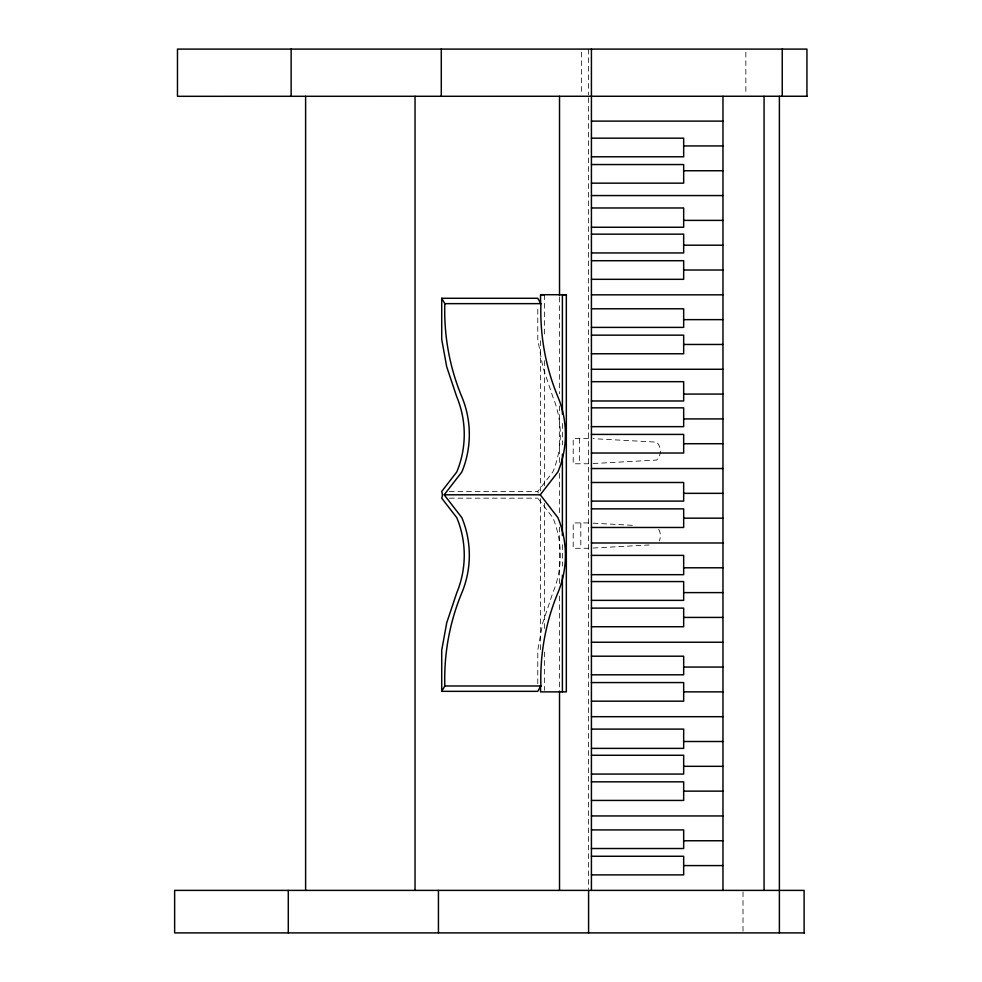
<?xml version="1.0" encoding="UTF-8"?>
<svg xmlns="http://www.w3.org/2000/svg" width="982" height="982" viewBox="0 0 982 982"><rect width="100%" height="100%" fill="white"/><g stroke="black" fill="none" stroke-linecap="round" stroke-linejoin="round"><path stroke-width="0.74" stroke-dasharray="4.91 3.68" d="M537.78 683.717L537.78 650.207L542.788 622.772L552.841 592.76A91.596 84.98 90 0 0 552.841 517.674L537.78 498.169L538.246 496.524M449.339 491.454L537.78 491.454L552.841 471.949A91.596 84.98 -90 0 0 552.841 396.863L542.788 366.838L537.78 339.416L537.78 305.893M593.128 463.529L656.7 460.055A12.68 12.68 0 0 0 656.7 442.133L593.128 438.672M593.128 548.03L649.139 544.973M588.586 438.426L573.206 438.426L573.206 463.774L588.586 463.774M449.339 498.169L537.78 498.169M588.586 522.927L573.206 522.927L573.206 548.275L588.586 548.275M593.128 523.173L633.991 525.407M537.78 491.454L538.246 493.099M745.854 52.144L745.854 94.788M743.018 891.914L743.018 931.378M588.586 49.1L588.586 94.788M588.586 97.77L588.586 888.98M581.405 52.144L581.405 94.788M580.816 522.927L580.816 548.275M579.466 438.426L579.466 463.774M562.391 423.524L562.391 444.993M562.391 544.666L562.391 566.135M559.519 297.129L559.519 393.708M559.519 405.971L559.519 462.694M559.519 473.422L559.519 514.813M559.519 527.076L559.519 583.799M559.519 596.062L559.519 689.573M544.494 294.735L544.494 337.673M544.494 360.664L544.494 486.397M544.494 503.275L544.494 629.008M544.494 651.999L544.494 690.334M540.554 340.717L540.554 490.988M540.554 498.66L540.554 650.465M658.713 529.261A12.68 12.68 0 0 1 659.229 540.959"/><path stroke-width="1.47" d="M540.272 494.805L557.923 517.674A91.596 84.98 90 0 1 557.923 592.76A210.222 195.062 90 0 0 540.898 685.976L537.78 691.34L441.716 691.34L444.821 685.976A210.222 195.062 90 0 1 461.859 592.76A91.596 84.98 90 0 0 461.859 517.674L444.195 494.805L461.859 471.949A91.596 84.98 90 0 0 461.859 396.863A210.222 195.062 90 0 1 444.821 303.647L441.716 298.283L537.78 298.283L540.898 303.647A210.222 195.062 90 0 0 557.923 396.863A91.596 84.98 90 0 1 557.923 471.949L540.272 494.805L444.195 494.805M806.946 96.248L177.472 96.31L177.472 49.1L806.946 49.1L806.946 96.31M591.422 121.117L722.961 121.117M591.422 138.18L683.668 138.18L683.668 156.789L591.422 156.789M683.668 145.937L722.961 145.937M591.422 164.546L683.668 164.546L683.668 183.155L591.422 183.155M683.668 170.745L722.961 170.745M591.422 195.565L722.961 195.565M591.422 207.975L683.668 207.975L683.668 227.259L591.422 227.259M683.668 220.385L722.961 220.385M591.422 234.146L683.668 234.146L683.668 252.951L591.422 252.951M683.668 245.193L722.961 245.193M591.422 260.709L683.668 260.709L683.668 279.318L591.422 279.318M683.668 270.013L722.961 270.013M540.554 303.917L540.554 294.71L566.332 294.735L566.332 691.868L540.554 691.868L540.554 685.743M591.422 294.833L722.961 294.833M444.821 303.647L540.898 303.647M591.422 308.79L683.668 308.79L683.668 327.399L591.422 327.399M683.668 319.641L722.961 319.641M591.422 335.157L683.668 335.157L683.668 353.765L591.422 353.765M683.668 344.461L722.961 344.461M591.422 369.269L722.961 369.269M591.422 381.679L683.668 381.679L683.668 400.975L591.422 400.975M683.668 394.089L722.961 394.089M591.422 407.849L683.668 407.849L683.668 426.654L591.422 426.654M683.668 418.909L722.961 418.909M591.422 434.412L683.668 434.412L683.668 453.021L591.422 453.021M683.668 443.717L722.961 443.717M591.422 468.537L722.961 468.537M591.422 482.493L683.668 482.493L683.668 501.102L591.422 501.102M683.668 493.345L722.961 493.345M591.422 508.86L683.668 508.86L683.668 527.469L591.422 527.469M683.668 518.165L722.961 518.165M591.422 542.985L722.961 542.985M591.422 555.382L683.668 555.382L683.668 574.679L591.422 574.679M683.668 567.792L722.961 567.792M591.422 581.565L683.668 581.565L683.668 600.37L591.422 600.37M683.668 592.612L722.961 592.612M591.422 608.116L683.668 608.116L683.668 626.737L591.422 626.737M683.668 617.42L722.961 617.42M591.422 642.24L722.961 642.24M591.422 656.197L683.668 656.197L683.668 674.806L591.422 674.806M683.668 667.06L722.961 667.06M591.422 682.564L683.668 682.564L683.668 701.173L591.422 701.173M444.821 685.976L540.898 685.976M683.668 691.868L722.961 691.868M591.422 716.688L722.961 716.688M591.422 729.098L683.668 729.098L683.668 748.382L591.422 748.382M683.668 741.508L722.961 741.508M591.422 755.268L683.668 755.268L683.668 774.074L591.422 774.074M683.668 766.316L722.961 766.316M591.422 781.832L683.668 781.832L683.668 800.44L591.422 800.44M683.668 791.136L722.961 791.136M591.422 815.944L722.961 815.944M591.422 829.913L683.668 829.913L683.668 848.522L591.422 848.522M683.668 840.764L722.961 840.764M591.422 856.267L683.668 856.267L683.668 874.888L591.422 874.888M683.668 865.584L722.961 865.584M804.528 932.9L174.636 932.9L174.636 890.392L804.111 890.392L804.111 932.9M566.332 294.735L562.391 294.71L562.391 414.318M540.554 294.71L544.494 294.735M782.237 49.1L782.237 96.248M779.389 96.31L779.389 932.9M764.07 96.31L764.07 890.392M722.961 96.31L722.961 890.392M591.422 49.1L591.422 890.392M588.586 890.392L588.586 932.9M562.391 454.187L562.391 535.46M562.391 575.329L562.391 691.868M559.519 96.31L559.519 295.594M559.519 691.107L559.519 890.392M441.716 298.283L441.716 339.416L446.724 366.838L456.777 396.863A91.596 84.98 90 0 1 456.777 471.949L441.716 491.454A8.715 8.089 -90 0 1 441.716 498.169L456.777 517.674A91.596 84.98 90 0 1 456.777 592.76L446.724 622.772L441.716 650.207L441.716 691.34M441.286 49.1L441.286 96.31M438.438 890.392L438.438 932.9M415.042 96.31L415.042 890.392M305.611 96.31L305.611 890.392M291.138 49.1L291.138 96.31M288.291 890.392L288.291 932.9"/></g></svg>
